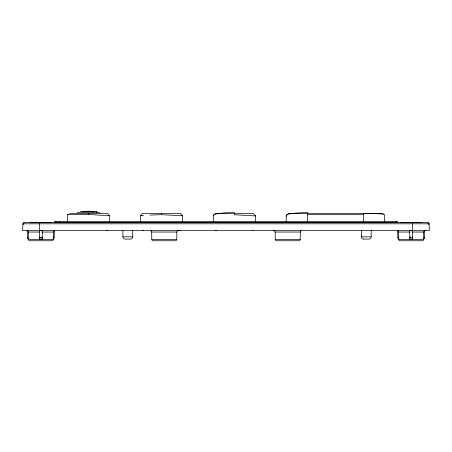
<?xml version="1.0" encoding="UTF-8"?>
<svg xmlns="http://www.w3.org/2000/svg" width="452" height="452" viewBox="0 0 452 452"><rect width="100%" height="100%" fill="white"/><g stroke="black" fill="none" stroke-linecap="round" stroke-linejoin="round"><path stroke-width="0.68" d="M39.431 238.176L39.431 237.227M39.431 222.424L39.431 239.08L42.239 239.08L42.239 237.181L41.833 237.232A9.927 9.916 0 0 1 40.262 237.266M42.239 232.921L42.239 232.04L53.359 232.04L53.308 239.08A2.808 2.808 0 0 0 54.093 237.283M140.448 222.028L140.448 215.802L142.453 213.4L180.495 213.4L182.495 215.802L182.495 222.028M213.282 221.395L213.282 215.937L215.395 213.4L253.436 213.4L255.549 215.937L255.549 221.395M286.212 221.412L286.212 215.932L288.325 213.4L382.499 213.4M307.354 221.401L307.349 214.406M307.349 214.384L307.343 213.728M363.481 221.401L363.481 213.536M59.8 222.553L392.087 222.553L392.087 221.683M409.761 238.176L409.761 237.227M412.569 230.701L409.761 230.701L409.761 239.08L412.569 239.08L412.569 237.181L412.19 237.227A9.927 9.916 0 0 1 410.591 237.266M412.569 232.921L412.569 232.04L423.688 232.04A1.407 1.407 0 0 1 424.767 230.706A1.401 1.401 0 0 1 425.168 230.667M27.578 237.277A2.808 2.808 0 0 0 28.357 239.08L28.363 239.385A1.401 1.401 0 0 0 29.764 240.763L51.907 240.763A1.401 1.401 0 0 0 53.308 239.385L53.308 239.08M150.273 230.667A1.401 1.401 0 0 1 151.68 232.04L151.804 239.385A1.401 1.401 0 0 0 153.211 240.763L175.348 240.763A1.401 1.401 0 0 0 176.749 239.385L176.879 232.04A1.401 1.401 0 0 1 178.28 230.667M273.72 230.667A1.401 1.401 0 0 1 275.121 232.04L275.251 239.385A1.401 1.401 0 0 0 276.652 240.763L298.789 240.763A1.401 1.401 0 0 0 300.196 239.385L300.32 232.04A1.401 1.401 0 0 1 301.727 230.667M423.688 232.04L423.631 239.08A2.808 2.808 0 0 0 424.422 237.283M397.907 237.283A2.808 2.808 0 0 0 398.687 239.08L398.692 239.385A1.401 1.401 0 0 0 400.093 240.763L422.236 240.763A1.401 1.401 0 0 0 423.637 239.385L423.564 239.08A2.831 2.831 0 0 0 424.428 237.181L424.767 230.701M39.584 222.44L24.363 222.474A1.401 1.401 0 0 0 22.962 223.802L22.6 230.667L429.4 230.667L429.038 223.802A1.401 1.401 0 0 0 427.637 222.474L38.307 222.424M54.443 230.701L54.099 237.181A2.831 2.831 0 0 1 53.234 239.08L53.279 239.08M142.922 230.667L143.34 230.283M215.864 230.667L216.288 230.283M143.069 230.667L143.493 230.283M216.011 230.667L216.435 230.283M286.235 215.926L286.811 215.87M140.747 215.779L141.267 215.728M22.962 223.802L429.038 223.802M77.089 212.542L99.977 212.542M149.861 215.067L160.855 214.689M50.664 222.491L51.455 222.48L30.222 222.48L38.058 222.446M401.348 222.491L400.545 222.48L421.778 222.474A1.401 1.401 0 0 0 421.23 222.604M67.563 221.423L67.563 214.649L90.869 214.627L109.474 215.728L109.491 222.005M55.466 221.452L396.534 221.452M428.649 224.254L429.061 224.243A1.401 1.401 0 0 0 428.705 223.378M174.596 222.486L174.896 222.474L166.133 222.44M297.992 222.469L298.337 222.48L289.574 222.44M277.596 222.469L277.2 222.474L289.314 222.514M154.324 222.469L153.753 222.474L161.166 222.446M174.037 222.497L167.393 222.514M50.522 222.497L43.279 222.514M297.41 222.497L290.834 222.514M87.405 211.242L89.654 211.242M59.579 222.553L54.342 222.57A1.124 1.124 0 0 1 56.127 221.695M91.649 211.361L94.654 211.361M96.728 211.474L96.841 212.316M80.388 211.474L96.824 211.474M82.445 211.361L94.564 211.361M69.518 213.395L107.531 213.395L109.491 215.728M307.354 214.7L363.481 214.7M412.501 222.44L421.767 222.474M162.596 222.514L167.223 222.514M392.087 222.553L397.67 222.57A1.124 1.124 0 0 0 395.879 221.695M26.832 230.667A1.401 1.401 0 0 1 27.233 230.723A1.407 1.407 0 0 1 28.312 232.04L39.431 232.04M151.68 232.04L176.879 232.04M275.121 232.04L300.32 232.04M409.761 232.04L398.641 232.04L398.766 239.08A2.831 2.831 0 0 1 397.901 237.181L397.557 230.701M122.899 230.667L122.899 236.837L132.718 236.837L132.718 230.667M361.368 230.667L361.368 236.837L371.188 236.837L371.188 230.667M363.617 239.08L368.934 239.08A2.243 2.243 0 0 0 371.188 236.837M28.363 239.385L53.308 239.385M151.804 239.385L176.749 239.385M275.251 239.385L300.196 239.385M398.692 239.385L423.637 239.385M409.314 222.514L401.489 222.497M285.873 222.514L278.048 222.497M162.426 222.514L154.68 222.497M68.467 214.66L67.619 214.655M23.351 224.254L22.984 224.248A1.401 1.401 0 0 1 23.295 223.378M39.431 230.701L42.239 230.701L42.239 238.198M410.591 237.266L409.761 237.181M40.262 237.266L39.431 237.181M182.422 215.796L161.477 214.689L161.471 213.4M255.256 215.909L234.418 214.762L234.418 213.4M383.013 213.728L383.522 214.056M252.397 230.283L252.821 230.667M179.455 230.283L179.879 230.667M106.514 230.283L106.938 230.667M106.661 230.283L107.079 230.667M252.549 230.283L252.967 230.667M179.602 230.283L180.02 230.667M27.233 230.701L27.572 237.181A2.831 2.831 0 0 0 28.436 239.08L28.312 232.04M88.53 213.406L88.535 214.61M59.913 221.587L59.913 222.553M412.569 222.424L412.569 238.198M412.569 238.334L412.569 239.08M384.511 221.44L384.511 214.7A21.024 1.288 -0.2 0 0 363.193 213.446M42.239 238.334L42.239 239.08M50.901 222.604A1.401 1.401 0 0 1 51.477 222.48M30.199 222.48A1.401 1.401 0 0 1 30.77 222.604M174.342 222.604A1.401 1.401 0 0 1 174.918 222.48M153.64 222.48A1.401 1.401 0 0 1 154.217 222.604M297.783 222.604A1.401 1.401 0 0 1 298.36 222.48M277.082 222.48A1.401 1.401 0 0 1 277.658 222.604M400.523 222.48A1.401 1.401 0 0 1 401.099 222.604M23.719 223.056A1.401 1.401 0 0 1 24.233 222.921M427.767 222.921A1.401 1.401 0 0 1 428.281 223.056M397.065 221.842A1.124 1.124 0 0 1 397.67 222.604M54.33 222.604A1.124 1.124 0 0 1 54.935 221.842M109.096 215.689A20.933 2.514 0 0 1 109.039 215.723M143.499 215.621A21.024 0.977 -1.8 0 1 141.227 215.451M182.116 215.757A20.995 2.605 0 0 1 182.06 215.79M213.711 215.92A21.103 2.774 0 0 1 234.577 212.587M255.154 215.898A21.103 2.718 0 0 1 255.114 215.92M286.658 215.915A20.995 2.65 -0.2 0 1 307.891 212.643M53.359 232.04A1.407 1.407 0 0 1 54.76 230.667M397.161 230.667A1.401 1.401 0 0 1 398.562 232.034M122.899 236.837A2.243 2.243 0 0 0 125.142 239.08L130.464 239.08A2.243 2.243 0 0 0 132.718 236.837M363.611 239.08A2.243 2.243 0 0 1 361.368 236.837"/></g></svg>
